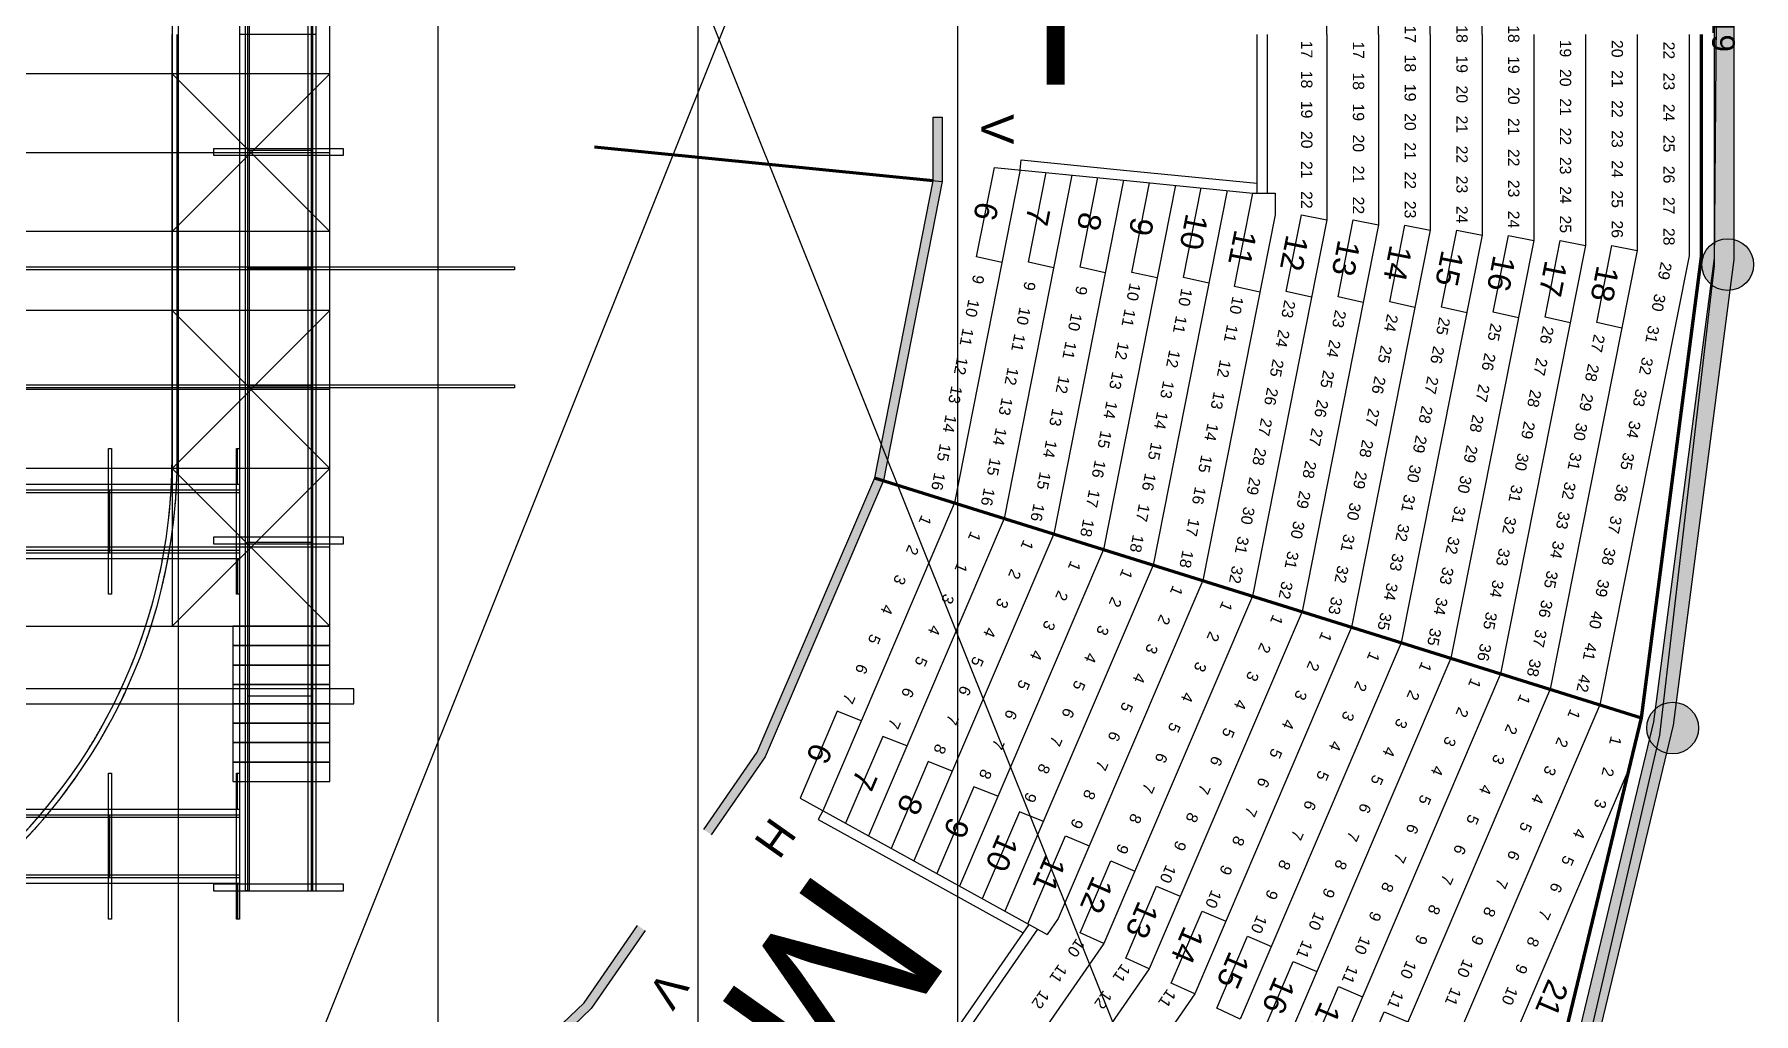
# Model space of a CAD drawing. Header units: millimetres. Extents: x -76108 to 202332, y 27411 to 140378.
# Drawn here: x 146641 to 173218, y 68960 to 84100 of the extents above; entities that cross this region are included whole.
import ezdxf
from ezdxf.enums import TextEntityAlignment as Align

# ---------------------------------------------------------------- set-up
doc = ezdxf.new("R2010")
doc.units = ezdxf.units.MM
doc.header["$LTSCALE"] = 100
doc.linetypes.add('HIDDEN', pattern=[9.525, 6.35, -3.175])
for name, color, linetype in [('_insida yttervägg arena', 6, 'CONTINUOUS'), ('A-3311-EA-', 3, 'CONTINUOUS'), ('A-3311-FYLL', 1, 'CONTINUOUS'), ('A-3312-EA-', 7, 'CONTINUOUS'), ('A-3312-FYLL', 7, 'CONTINUOUS'), ('A-3320-EA-', 3, 'CONTINUOUS'), ('A-3320-FYLL', 3, 'CONTINUOUS'), ('BELYS_BRYGGA', 7, 'CONTINUOUS'), ('G-STOLAR_TELE_2', 3, 'CONTINUOUS'), ('L-RADER', 252, 'CONTINUOUS'), ('L-RADNUMMER', 4, 'CONTINUOUS'), ('L-STOLNUMMER', 7, 'CONTINUOUS'), ('L-TRAPPA', 254, 'CONTINUOUS'), ('LINOR_HÄNG', 40, 'CONTINUOUS'), ('M-RADER', 252, 'CONTINUOUS'), ('M-RADNUMMER', 4, 'CONTINUOUS'), ('M-STOLNUMMER', 7, 'CONTINUOUS'), ('M-TRAPPA', 254, 'CONTINUOUS'), ('RINK', 5, 'CONTINUOUS'), ('SEKTIONS_NR', 4, 'CONTINUOUS'), ('STAGE 1', 4, 'CONTINUOUS'), ('U-RADER', 252, 'CONTINUOUS')]:
    doc.layers.add(name, color=color, linetype=linetype)
doc.layers.add('SEKTIONER', color=4, linetype='CONTINUOUS', lineweight=70)
doc.layers.add('SIDEDROP', color=7, linetype='CONTINUOUS', lineweight=30)
doc.styles.add('ARIAL', font='arial.ttf')

# ---------------------------------------------------------------- blocks, each defined once
blk = doc.blocks.new('KAJ')
at = {"layer": 'A-3311-FYLL'}
blk.add_hatch(color=256, dxfattribs=at).paths.add_polyline_path([(38237, -12295), (38352, -12375), (39186, -11168), (41012, -6899), (41921, -2277), (41921, -1281), (41781, -1281), (41781, -2263), (40878, -6857), (39063, -11100)])
h = blk.add_hatch(color=256, dxfattribs=at)
h.paths.add_polyline_path([(37328, -13855), (37213, -13775), (36385, -14971), (33086, -18125), (33172, -18236), (36493, -15063)])
h.paths.add_polyline_path([(27790, -21168), (27844, -21297), (29188, -20732), (33172, -18236), (33086, -18125), (29123, -20607)])
at = {"layer": 'A-3311-EA-'}
for p, q in [((41781, -1281), (41921, -1281)), ((41781, -2263), (41781, -1281)), ((41921, -1281), (41921, -2277)), ((40878, -6857), (41781, -2263)), ((41921, -2277), (41012, -6898)), ((39063, -11100), (40878, -6857)), ((41012, -6898), (39186, -11168)), ((38237, -12295), (39063, -11100)), ((39186, -11168), (38351, -12375)), ((36385, -14971), (37213, -13775)), ((37328, -13855), (36493, -15063)), ((33086, -18125), (36385, -14971)), ((36493, -15063), (33172, -18236))]:
    blk.add_line(p, q, dxfattribs=at)
blk = doc.blocks.new('*U42')
at = {"layer": 'G-STOLAR_TELE_2'}
blk.add_circle((0, 0), 400, dxfattribs=at)
blk = doc.blocks.new('*U43')
at = {"layer": 'G-STOLAR_TELE_2'}
blk.add_circle((0, 0), 400, dxfattribs=at)
blk = doc.blocks.new('sarg')
at = {"layer": 'RINK'}
for points in [[(118753, 69054), (140269, 69054, 0.414214), (148769, 77554), (148769, 84100)], [(118753, 68974), (140269, 68974, 0.414214), (148849, 77554), (148849, 84100)]]:
    blk.add_lwpolyline(points, format="xyb", dxfattribs=at)

msp = doc.modelspace()

# ---------------------------------------------------------------- hatches: boundary and pattern name
at = {"layer": 'A-3312-FYLL'}
msp.add_hatch(color=256, dxfattribs=at).paths.add_polyline_path([(172912, 87591.3), (171965, 94817.1), (170224.5, 102043), (167356.7, 109336.3), (164341.5, 114725.2), (164096.7, 114548.4), (167085, 109207.6), (169950, 101901.8), (171678, 94727.3), (172612, 87561.5), (172612, 84100), (172612, 80638.5), (171678, 73472.7), (169950, 66298.2), (167085, 58992.4), (164096.7, 53651.6), (164341.5, 53474.8), (167356.7, 58863.7), (170224.5, 66157), (171965, 73382.9), (172912, 80608.7), (172912, 84100)])
at = {"layer": 'A-3320-FYLL'}
for points in [[(173217.9, 80540.5, 1), (172417.9, 80540.5, 1)], [(172366.5, 73375.7, 1), (171566.5, 73375.7, 1)]]:
    msp.add_hatch(color=256, dxfattribs=at).paths.add_polyline_path(points)

# ---------------------------------------------------------------- linework, layer by layer
at = {"layer": '_insida yttervägg arena', "color": 9}
msp.add_lwpolyline([(144135, 131340.6), (150884.1, 127310.9), (157147, 122309.6), (161229.7, 118425.7), (159972.6, 117383.9), (162841.1, 113601.1), (164195.6, 114618.1), (167368.7, 109271.5), (170127, 101958.3), (171790.5, 94651.7), (172663, 87507.3), (172606.7, 80521.3), (171762.4, 73264.4), (170101.6, 66103.1), (167202.6, 58902.4), (164217.1, 53599), (162838, 54583.5), (159967.1, 50673.7), (161092.9, 49745.5), (156927.3, 45779.5), (150671.1, 40929), (144056.7, 36878.6)], dxfattribs=at)
at = {"layer": 'A-3312-EA-'}
for p, q in [((172612, 80638.5), (172612, 87561.5)), ((172912, 87581), (172912, 80619)), ((171678, 73472.7), (172612, 80638.5)), ((172912, 80619), (171973.5, 73418)), ((169950, 66298.2), (171678, 73472.7)), ((171973.5, 73418), (170236.8, 66207.9))]:
    msp.add_line(p, q, dxfattribs=at)
at = {"layer": 'BELYS_BRYGGA'}
for p, q in [((149813, 97339.7), (149813, 70860.3)), ((149934.6, 97339.7), (149934.6, 70860.3)), ((150995.8, 84100), (149813, 84100)), ((150926, 82305.8), (149934.6, 82305.8)), ((150926, 80482), (149934.6, 80482)), ((150926, 78660.1), (149934.6, 78660.1)), ((149780, 77144.6), (149780, 77698.2)), ((87692.2, 77144.6), (149813, 77144.6)), ((87542.7, 77056.7), (149813, 77056.7)), ((87692.2, 77016.7), (149813, 77016.7)), ((147800.4, 77056.7), (147800.4, 76086.2)), ((87542.7, 76086.2), (149813, 76086.2)), ((87692.2, 76126.1), (149813, 76126.1)), ((150926, 76245.1), (149934.6, 76245.1)), ((87692.2, 75998.3), (149813, 75998.3)), ((149780, 75998.3), (149780, 75444.7)), ((150926, 73867.4), (149934.6, 73867.4)), ((149780, 72122.9), (149780, 72676.5)), ((87542.7, 72035), (149813, 72035)), ((87692.2, 72122.9), (149813, 72122.9)), ((147800.4, 72035), (147800.4, 71064.5)), ((87692.2, 71995.1), (149813, 71995.1)), ((87542.7, 71064.5), (149813, 71064.5)), ((87692.2, 71104.4), (149813, 71104.4)), ((87692.2, 70976.6), (149813, 70976.6)), ((149780, 70976.6), (149780, 70423))]:
    msp.add_line(p, q, dxfattribs=at)
for points in [[(149962.6, 70860.3), (149906.6, 70860.3), (149906.6, 97339.7), (149962.6, 97339.7)], [(150870, 70860.3), (150926, 70860.3), (150926, 97339.7), (150870, 97339.7)], [(150939.8, 70860.3), (150995.8, 70860.3), (150995.8, 97339.7), (150939.8, 97339.7)], [(151421.4, 82332.3), (149411.2, 82332.3), (149411.2, 82231.3), (151421.4, 82231.3)], [(145681.6, 80458), (145681.6, 80506), (154064.6, 80506), (154064.6, 80458)], [(145681.6, 78636.1), (145681.6, 78684.1), (154064.6, 78684.1), (154064.6, 78636.1)], [(147834.8, 75444.7), (147786.8, 75444.7), (147786.8, 77698.2), (147834.8, 77698.2)], [(149813, 75444.7), (149765, 75444.7), (149765, 77698.2), (149813, 77698.2)], [(151421.4, 76324.3), (149411.2, 76324.3), (149411.2, 76223.3), (151421.4, 76223.3)], [(151580.5, 73984.1), (145686.4, 73984.1), (145686.4, 73750.6), (151580.5, 73750.6)], [(147834.8, 70423), (147786.8, 70423), (147786.8, 72676.5), (147834.8, 72676.5)], [(149813, 70423), (149765, 70423), (149765, 72676.5), (149813, 72676.5)], [(151421.4, 70961.4), (149411.2, 70961.4), (149411.2, 70860.3), (151421.4, 70860.3)]]:
    msp.add_lwpolyline(points, close=True, dxfattribs=at)
at = {"layer": 'L-RADER'}
for p, q in [((169020.2, 84100), (169020.2, 87205.2)), ((166620.2, 84100), (166620.2, 86967.1)), ((167420.2, 84100), (167420.2, 87046.5)), ((168220.2, 84100), (168220.2, 87125.8)), ((166620.2, 84100), (166620.2, 81232.9)), ((167420.2, 84100), (167420.2, 81153.5)), ((168220.2, 84100), (168220.2, 81074.2)), ((169020.2, 84100), (169020.2, 80994.8)), ((169820.2, 84100), (169820.2, 80915.4)), ((170620.2, 84100), (170620.2, 80836.1)), ((171420.2, 84100), (171420.2, 80756.7)), ((172220.2, 84100), (172220.2, 80677.3)), ((161878.4, 82004.8), (160865.2, 76856.6)), ((162678.5, 81925.4), (161632.5, 76616.5)), ((163478.5, 81846), (162399.9, 76376.3)), ((164278.6, 81766.7), (163167.3, 76136.2)), ((165078.6, 81687.3), (163934.7, 75896)), ((165820.2, 81647.6), (165820.2, 81312.2)), ((165820.2, 81312.2), (164702.1, 75655.8)), ((166620.2, 81232.9), (165469.5, 75415.7)), ((167420.2, 81153.5), (166236.9, 75175.5)), ((168220.2, 81074.2), (167004.2, 74935.4)), ((169020.2, 80994.8), (167771.6, 74695.2)), ((169820.2, 80915.4), (168539, 74455.1)), ((170620.2, 80836.1), (169306.4, 74214.9)), ((171420.2, 80756.7), (170073.8, 73974.8)), ((172220.2, 80677.3), (170841.2, 73734.6)), ((171486.7, 73532.6), (172412, 80658.3))]:
    msp.add_line(p, q, dxfattribs=at)
at = {"layer": 'L-TRAPPA'}
for p, q in [((155343.1, 82351.7), (160673.1, 81822.9)), ((161878.4, 82004.8), (161893.7, 82159)), ((161893.7, 82159), (163479.6, 82001.7)), ((161480.6, 82044.2), (163479.6, 81845.9)), ((163478.5, 82001.8), (165540.5, 81797.2)), ((163478.5, 81846), (165478.6, 81647.6)), ((165193.9, 80201.9), (165478.6, 81647.6)), ((165478.6, 81647.6), (165820.2, 81647.6)), ((165582.9, 80114.8), (165193.9, 80201.9))]:
    msp.add_line(p, q, dxfattribs=at)
for points in [[(165540.5, 84100), (165540.5, 81647.6)], [(165695.5, 84100), (165695.5, 81647.6)], [(161595.9, 80571.6), (161207, 80659), (161480.6, 82044.2)], [(162395.9, 80492.2), (162006.9, 80579.6), (162280.5, 81964.9)], [(163195.8, 80412.9), (162806.8, 80500.3), (163080.4, 81885.5)], [(163995.7, 80333.5), (163606.7, 80420.9), (163880.3, 81806.2)], [(164795.5, 80254.2), (164406.6, 80341.6), (164680.2, 81726.8)], [(166382.9, 80035.4), (165993.9, 80122.6), (166227.8, 81310.2), (166620.2, 81232.9)], [(167182.9, 79956), (166793.9, 80043.2), (167027.8, 81230.8), (167420.2, 81153.5)], [(167982.9, 79876.7), (167593.9, 79963.8), (167827.8, 81151.4), (168220.2, 81074.2)], [(168782.9, 79797.3), (168393.9, 79884.5), (168627.8, 81072.1), (169020.2, 80994.8)], [(169582.9, 79717.9), (169193.9, 79805.1), (169427.8, 80992.7), (169820.2, 80915.4)], [(170382.9, 79638.6), (169993.9, 79725.7), (170227.8, 80913.3), (170620.2, 80836.1)], [(171182.9, 79559.2), (170793.9, 79646.4), (171027.8, 80834), (171420.2, 80756.7)]]:
    msp.add_lwpolyline(points, dxfattribs=at)
at = {"layer": 'LINOR_HÄNG'}
for p, q in [((148865.1, 128284.4), (148865.1, 39915.6)), ((152880.1, 125445.2), (152880.1, 42754.8)), ((156895.1, 122338.3), (156895.1, 45861.7)), ((160910.1, 116179.1), (160910.1, 52020.9))]:
    msp.add_line(p, q, dxfattribs=at)
at = {"layer": 'M-RADER'}
for p, q in [((160865.2, 76856.6), (158829.7, 72097.6)), ((161632.5, 76616.5), (159533.6, 71708.9)), ((162399.9, 76376.3), (160237.4, 71320.1)), ((163167.3, 76136.2), (160941.2, 70931.4)), ((163934.7, 75896), (161645, 70542.6)), ((164702.1, 75655.8), (162467.5, 70431.1)), ((165469.5, 75415.7), (163171.3, 70042.3)), ((166236.9, 75175.5), (163875.1, 69653.6)), ((167004.2, 74935.4), (164578.9, 69264.8)), ((167771.6, 74695.2), (165282.8, 68876.1)), ((168539, 74455.1), (165986.6, 68487.3)), ((169306.4, 74214.9), (166690.4, 68098.6)), ((170073.8, 73974.8), (167394.3, 67709.8)), ((170841.2, 73734.6), (168098.1, 67321.1)), ((169768.4, 66398.5), (171486.7, 73532.6)), ((171308.7, 72793.4), (168801.9, 66932.3)), ((162467.5, 70431.1), (162295.9, 70183.1)), ((163171.3, 70042.3), (159791.9, 65156.6)), ((163875.1, 69653.6), (160403.6, 64634.5)), ((164578.9, 69264.8), (161015.2, 64112.5))]:
    msp.add_line(p, q, dxfattribs=at)
at = {"layer": 'M-TRAPPA'}
for p, q in [((158477.8, 72292), (160237.4, 71320.1)), ((158829.7, 72097.6), (158754.8, 71961.9)), ((158754.8, 71961.9), (160148.9, 71191.9)), ((161998.5, 70347.4), (162579.6, 71710.4)), ((162579.6, 71710.4), (162947.5, 71553.5)), ((160237.4, 71320.1), (162295.9, 70183.1)), ((160148.7, 71192), (161924.8, 70211))]:
    msp.add_line(p, q, dxfattribs=at)
for points in [[(159422.8, 73486.9), (159052.3, 73634.2), (158477.8, 72292)], [(160126.6, 73098.1), (159756.1, 73245.4), (159181.6, 71903.2)], [(160830.4, 72709.4), (160460, 72856.7), (159885.5, 71514.5)], [(161534.2, 72320.6), (161163.8, 72467.9), (160589.3, 71125.7)], [(162238.1, 71931.9), (161867.6, 72079.2), (161293.1, 70737)], [(163171.3, 70042.3), (162808.7, 70208.1), (163283.4, 71321.6), (163651.3, 71164.8)], [(163875.1, 69653.6), (163512.6, 69819.4), (163987.2, 70932.9), (164355.2, 70776)], [(164578.9, 69264.8), (164216.4, 69430.6), (164691, 70544.1), (165059, 70387.3)], [(162013.4, 70339.2), (159118.3, 66153.5)], [(162149.8, 70263.8), (159236.6, 66052.1)], [(165282.8, 68876.1), (164920.2, 69041.9), (165394.9, 70155.4), (165762.8, 69998.5)], [(165986.6, 68487.3), (165624.1, 68653.1), (166098.7, 69766.6), (166466.7, 69609.8)], [(166690.4, 68098.6), (166327.9, 68264.4), (166802.5, 69377.9), (167170.5, 69221)], [(167394.3, 67709.8), (167031.7, 67875.6), (167506.4, 68989.1), (167874.3, 68832.3)]]:
    msp.add_lwpolyline(points, dxfattribs=at)
at = {"layer": 'RINK', "linetype": 'HIDDEN'}
for points in [[(118752.6, 69053.5), (140268.6, 69053.5, 0.4142136), (148768.6, 77553.5), (148768.6, 84100)], [(118752.6, 68973.5), (140268.6, 68973.5, 0.4142136), (148848.6, 77553.5), (148848.6, 84100)]]:
    msp.add_lwpolyline(points, format="xyb", dxfattribs=at)
at = {"layer": 'SEKTIONER'}
for p, q in [((160533.1, 81836.8), (155298.1, 82356.1)), ((159630.5, 77243), (171486.7, 73532.6))]:
    msp.add_line(p, q, dxfattribs=at)
msp.add_lwpolyline([(163933.4, 53769.4), (166903.8, 59078.2), (169768.4, 66398.5), (171486.7, 73532.6), (172412, 80658.3), (172412, 84100)], dxfattribs=at)
at = {"layer": 'SIDEDROP'}
for p, q in [((136887.4, 134767), (167303.6, 58868.5)), ((136958.2, 33371), (167356.8, 109336.2))]:
    msp.add_line(p, q, dxfattribs=at)
at = {"layer": 'STAGE 1'}
for p, q in [((148768.6, 93250), (148768.6, 74950)), ((151208.6, 74950), (151208.6, 93250)), ((151208.6, 83490), (139008.6, 83490)), ((148768.6, 83490), (151208.6, 81050)), ((148768.6, 81050), (151208.6, 83490)), ((151208.6, 82270), (139008.6, 82270)), ((151208.6, 81050), (139008.6, 81050)), ((151208.6, 79830), (139008.6, 79830)), ((148768.6, 79830), (151208.6, 77390)), ((148768.6, 77390), (151208.6, 79830)), ((151208.6, 78610), (139008.6, 78610)), ((151208.6, 77390), (139008.6, 77390)), ((148768.6, 77390), (151208.6, 74950)), ((148768.6, 74950), (151208.6, 77390)), ((151208.6, 76170), (139008.6, 76170)), ((139008.6, 74950), (151208.6, 74950))]:
    msp.add_line(p, q, dxfattribs=at)
for points in [[(149708.6, 74650), (151208.6, 74650), (151208.6, 74950), (149708.6, 74950)], [(149708.6, 74350), (151208.6, 74350), (151208.6, 74650), (149708.6, 74650)], [(149708.6, 74050), (151208.6, 74050), (151208.6, 74350), (149708.6, 74350)], [(149708.6, 73750), (151208.6, 73750), (151208.6, 74050), (149708.6, 74050)], [(149708.6, 73450), (151208.6, 73450), (151208.6, 73750), (149708.6, 73750)], [(149708.6, 73150), (151208.6, 73150), (151208.6, 73450), (149708.6, 73450)], [(149708.6, 72850), (151208.6, 72850), (151208.6, 73150), (149708.6, 73150)], [(149708.6, 72550), (151208.6, 72550), (151208.6, 72850), (149708.6, 72850)]]:
    msp.add_lwpolyline(points, close=True, dxfattribs=at)

# ---------------------------------------------------------------- block references
at = {"layer": 'A-3320-EA-'}
for name, p in [('*U43', (172817.9, 80540.5)), ('*U42', (171966.5, 73375.7))]:
    msp.add_blockref(name, p, dxfattribs=at)
at = {"layer": 'RINK'}
msp.add_blockref('sarg', (0, 0), dxfattribs=at)
at = {"layer": 'U-RADER'}
msp.add_blockref('KAJ', (118752.6, 84100), dxfattribs=at)

# ---------------------------------------------------------------- texts
at = {"layer": 'L-RADNUMMER', "style": 'ARIAL'}
for s, rotation, p in [('19', 270, (172577.5, 84371.5)), ('6', 258.8361, (161207.3, 81530.6)), ('7', 258.8361, (162007.2, 81451.3)), ('8', 258.8361, (162807.1, 81371.9)), ('9', 258.8361, (163607, 81292.6)), ('10', 258.8361, (164446.7, 81345.2)), ('11', 258.8361, (165198.2, 81096.9)), ('12', 258.8361, (165998.2, 81017.5)), ('13', 258.8361, (166798.2, 80938.1)), ('14', 258.8361, (167598.2, 80858.8)), ('15', 258.8361, (168398.2, 80779.4)), ('16', 258.8361, (169198.2, 80700)), ('17', 258.8361, (169998.2, 80620.7)), ('18', 258.8361, (170798.2, 80541.3))]:
    msp.add_text(s, height=350, rotation=rotation, dxfattribs=at).set_placement(p)
at = {"layer": 'L-STOLNUMMER', "style": 'ARIAL'}
for s, rotation, p in [('17', 270, (166170.2, 83866.5)), ('17', 270, (167770.2, 84103.2)), ('18', 270, (168570.2, 84104.6)), ('18', 270, (169370.2, 84106)), ('19', 270, (170170.2, 83882.3)), ('20', 270, (170970.2, 83877.7)), ('17', 270, (166970.2, 83855.9)), ('18', 270, (167770.2, 83651.2)), ('19', 270, (168570.2, 83639.6)), ('19', 270, (169370.2, 83628)), ('22', 270, (171770.2, 83852.1)), ('18', 270, (166170.2, 83401.5)), ('18', 270, (166970.2, 83375.9)), ('20', 270, (170170.2, 83429.3)), ('21', 270, (170970.2, 83412.7)), ('23', 270, (171770.2, 83372.1)), ('19', 270, (167770.2, 83199.2)), ('20', 270, (168570.2, 83174.6)), ('20', 270, (169370.2, 83150)), ('19', 270, (166170.2, 82936.5)), ('19', 270, (166970.2, 82895.9)), ('21', 270, (170170.2, 82976.3)), ('22', 270, (170970.2, 82947.7)), ('24', 270, (171770.2, 82892.1)), ('20', 270, (167770.2, 82747.2)), ('21', 270, (168570.2, 82709.6)), ('21', 270, (169370.2, 82672)), ('20', 270, (166170.2, 82471.5)), ('20', 270, (166970.2, 82415.9)), ('21', 270, (167770.2, 82295.2)), ('22', 270, (170170.2, 82523.3)), ('23', 270, (170970.2, 82482.7)), ('25', 270, (171770.2, 82412.1)), ('21', 270, (166170.2, 82006.5)), ('22', 270, (168570.2, 82244.6)), ('22', 270, (169370.2, 82194)), ('23', 270, (170170.2, 82070.3)), ('24', 270, (170970.2, 82017.7)), ('21', 270, (166970.2, 81935.9)), ('22', 270, (167770.2, 81843.2)), ('23', 270, (168570.2, 81779.6)), ('26', 270, (171770.2, 81932.1)), ('22', 270, (166170.2, 81541.5)), ('23', 270, (169370.2, 81716)), ('24', 270, (170170.2, 81617.3)), ('25', 270, (170970.2, 81552.7)), ('22', 270, (166970.2, 81455.9)), ('23', 270, (167770.2, 81391.2)), ('24', 270, (168570.2, 81314.6)), ('24', 270, (169370.2, 81238)), ('27', 270, (171770.2, 81452.1)), ('25', 270, (170170.2, 81164.3)), ('26', 270, (170970.2, 81087.7)), ('28', 270, (171770.2, 80972.1)), ('29', 258.88795, (171709, 80468)), ('9', 258.88795, (161092.2, 80337.5)), ('9', 258.88795, (161886.7, 80234.7)), ('9', 258.88795, (162687.9, 80166.3)), ('10', 258.88795, (163497.8, 80142)), ('10', 258.88795, (164296.1, 80058.8)), ('10', 258.88795, (165086.7, 79936.4)), ('30', 258.88795, (171612.4, 79977.4)), ('10', 258.88795, (161004.3, 79891.1)), ('10', 258.88795, (161794.9, 79768.7)), ('10', 258.88795, (162591.2, 79675.7)), ('11', 258.88795, (163418.8, 79740.9)), ('11', 258.88795, (164213.3, 79638.1)), ('23', 258.88795, (165889.8, 79877.7)), ('23', 258.88795, (166674.6, 79725.9)), ('24', 258.88795, (167476.8, 79662.3)), ('11', 258.88795, (160916.3, 79444.7)), ('11', 258.88795, (165001, 79501)), ('24', 258.88795, (165800, 79421.5)), ('25', 258.88795, (168281.9, 79613.5)), ('25', 258.88795, (169078.3, 79520.5)), ('26', 258.88795, (169884.3, 79476.6)), ('31', 258.88795, (171515.7, 79486.8)), ('11', 258.88795, (161714, 79357.8)), ('11', 258.88795, (162505.5, 79240.3)), ('12', 258.88795, (163318, 79229.5)), ('12', 258.88795, (164108.6, 79107.1)), ('24', 258.88795, (166587.8, 79265.6)), ('25', 258.88795, (167381.1, 79176.7)), ('26', 258.88795, (168191.8, 79168.7)), ('27', 258.88795, (170673.9, 79349.3)), ('12', 258.88795, (160828.4, 78998.3)), ('12', 258.88795, (161611.2, 78836.6)), ('12', 258.88795, (164893.4, 78955.2)), ('25', 258.88795, (165710.1, 78965.3)), ('26', 258.88795, (168985.2, 79061)), ('27', 258.88795, (169787.7, 78986)), ('28', 258.88795, (170584, 78893)), ('32', 258.88795, (171419.1, 78996.3)), ('12', 258.88795, (162401, 78707.5)), ('13', 258.88795, (163228.2, 78773.3)), ('13', 258.88795, (164014.9, 78631.2)), ('25', 258.88795, (166491, 78793.8)), ('26', 258.88795, (167285.2, 78702.4)), ('27', 258.88795, (168102.1, 78701)), ('27', 258.88795, (168892.7, 78578.6)), ('13', 258.88795, (160740.4, 78551.8)), ('13', 258.88795, (161519.4, 78370.6)), ('14', 258.88795, (163138.3, 78317)), ('13', 258.88795, (164796.8, 78464.7)), ('26', 258.88795, (165623.5, 78526.1)), ('26', 258.88795, (166398.9, 78339.1)), ('28', 258.88795, (169691, 78495.4)), ('29', 258.88795, (170494.2, 78436.8)), ('33', 258.88795, (171322.4, 78505.7)), ('14', 258.88795, (160652.5, 78105.4)), ('13', 258.88795, (162301.3, 78204)), ('14', 258.88795, (163921.1, 78155.4)), ('27', 258.88795, (165530.3, 78052.8)), ('27', 258.88795, (167189.8, 78205.3)), ('28', 258.88795, (168012.2, 78244.8)), ('28', 258.88795, (168799.9, 78107.7)), ('14', 258.88795, (161427.6, 77904.5)), ('15', 258.88795, (163048.4, 77860.8)), ('14', 258.88795, (164700.1, 77974.1)), ('27', 258.88795, (166314.6, 77898.4)), ('29', 258.88795, (167922.4, 77788.6)), ('29', 258.88795, (169594.4, 78004.9)), ('30', 258.88795, (170404.3, 77980.6)), ('34', 258.88795, (171225.8, 78015.1)), ('15', 258.88795, (160564.5, 77659)), ('14', 258.88795, (162204.7, 77713.4)), ('15', 258.88795, (163827.4, 77679.5)), ('28', 258.88795, (165440.4, 77596.6)), ('28', 258.88795, (167094.1, 77719.7)), ('29', 258.88795, (168707.1, 77636.7)), ('30', 258.88795, (169497.7, 77514.3)), ('31', 258.88795, (170314.4, 77524.3)), ('35', 258.88795, (171129.1, 77524.6)), ('15', 258.88795, (161335.8, 77438.5)), ('16', 258.88795, (162958.5, 77404.6)), ('15', 258.88795, (164603.5, 77483.5)), ('28', 258.88795, (166215.5, 77395.7)), ('29', 258.88795, (166998.4, 77234)), ('30', 258.88795, (167832.5, 77332.3)), ('16', 258.88795, (160476.6, 77212.6)), ('16', 258.88795, (161244, 76972.4)), ('15', 258.88795, (162108, 77222.9)), ('16', 258.88795, (163733.6, 77203.7)), ('16', 258.88795, (164506.8, 76993)), ('29', 258.88795, (165350.5, 77140.3)), ('30', 258.88795, (168614.3, 77165.8)), ('31', 258.88795, (169401.1, 77023.7)), ('32', 258.88795, (170224.5, 77068.1)), ('36', 258.88795, (171032.5, 77034)), ('16', 258.88795, (162011.4, 76732.3)), ('17', 258.88795, (162868.6, 76948.4)), ('17', 258.88795, (163639.9, 76727.8)), ('29', 258.88795, (166123.7, 76929.6)), ('30', 258.88795, (166902.7, 76748.3)), ('31', 258.88795, (167742.6, 76876.1)), ('18', 258.88795, (162778.7, 76492.1)), ('17', 258.88795, (164410.2, 76502.4)), ('30', 258.88795, (165260.7, 76684.1)), ('30', 258.88795, (166031.9, 76463.6)), ('31', 258.88795, (168521.6, 76694.8)), ('32', 258.88795, (169304.4, 76533.2)), ('33', 258.88795, (170134.6, 76611.9)), ('37', 258.88795, (170935.8, 76543.4)), ('18', 258.88795, (163546.1, 76252)), ('31', 258.88795, (165170.8, 76227.9)), ('31', 258.88795, (166807, 76262.7)), ('32', 258.88795, (167652.7, 76419.9)), ('32', 258.88795, (168428.8, 76223.9)), ('18', 258.88795, (164313.5, 76011.8)), ('31', 258.88795, (165940.1, 75997.5)), ('33', 258.88795, (167562.8, 75963.7)), ('33', 258.88795, (169207.8, 76042.6)), ('34', 258.88795, (170044.7, 76155.6)), ('38', 258.88795, (170839.2, 76052.8)), ('32', 258.88795, (165080.9, 75771.7)), ('32', 258.88795, (166711.3, 75777)), ('33', 258.88795, (168336, 75752.9)), ('35', 258.88795, (169948.2, 75696.6)), ('32', 258.88795, (165848.3, 75531.5)), ('34', 258.88795, (167472.9, 75507.4)), ('34', 258.88795, (169111.1, 75552)), ('39', 258.88795, (170742.5, 75562.3)), ('33', 258.88795, (166615.7, 75291.3)), ('34', 258.88795, (168243.2, 75282)), ('36', 258.88795, (169865, 75243.2)), ('35', 258.88795, (167376.4, 75048.4)), ('35', 258.88795, (169007.9, 75058.6)), ('40', 258.88795, (170645.9, 75071.7)), ('35', 258.88795, (168143.8, 74808.2)), ('37', 258.88795, (169775.1, 74787)), ('41', 258.88795, (170549.2, 74581.1)), ('36', 258.88795, (168917.8, 74570.9)), ('38', 258.88795, (169685.2, 74330.7)), ('42', 258.88795, (170452.6, 74090.6))]:
    msp.add_text(s, height=175, rotation=rotation, dxfattribs=at).set_placement(p, align=Align.BOTTOM_CENTER)
at = {"layer": 'M-RADNUMMER', "style": 'ARIAL'}
for s, p in [('6', (158671.5, 73172.9)), ('7', (159364.9, 72759.9)), ('8', (160073.1, 72381.3)), ('9', (160789.5, 72021.9)), ('10', (161546.1, 71758.2)), ('11', (162278, 71435.2)), ('12', (163009.2, 71110.6)), ('13', (163713, 70721.8)), ('14', (164416.8, 70333.1)), ('15', (165120.7, 69944.3)), ('16', (165824.5, 69555.6)), ('21', (170047.2, 69514.6)), ('17', (166528.3, 69166.8))]:
    msp.add_text(s, height=350, rotation=246.81856, dxfattribs=at).set_placement(p)
at = {"layer": 'M-STOLNUMMER', "style": 'ARIAL'}
for s, rotation, p in [('1', 246.84357, (160283.1, 76640)), ('1', 246.84357, (161045.9, 76389.1)), ('1', 246.84357, (161859.8, 76257.8)), ('2', 246.84357, (160086.4, 76180.2)), ('1', 246.84357, (160839.4, 75906.4)), ('2', 246.84357, (161667.1, 75807.3)), ('1', 246.84357, (162591.2, 75933.4)), ('1', 246.84357, (163392.2, 75809.6)), ('3', 246.84357, (159889.8, 75720.5)), ('2', 246.84357, (162394.5, 75473.7)), ('1', 246.84357, (164169.6, 75552.5)), ('4', 246.84357, (159693.2, 75260.8)), ('3', 246.84357, (160633, 75423.7)), ('3', 246.84357, (161474.4, 75356.8)), ('2', 246.84357, (163223.6, 75374.2)), ('1', 246.84357, (164936.4, 75310.8)), ('4', 246.84357, (160426.5, 74941)), ('3', 246.84357, (162197.9, 75014)), ('3', 246.84357, (163026.6, 74938.8)), ('2', 246.84357, (163976.9, 75102)), ('1', 246.84357, (165716.9, 75101.4)), ('5', 246.84357, (159496.6, 74801.1)), ('4', 246.84357, (161281.7, 74906.2)), ('2', 246.84357, (164735.8, 74841.9)), ('2', 246.84357, (165530.1, 74664.7)), ('1', 246.84357, (166473.8, 74836.8)), ('5', 246.84357, (160220.1, 74458.3)), ('5', 246.84357, (161089.1, 74455.7)), ('4', 246.84357, (162001.3, 74554.3)), ('4', 246.84357, (162839.1, 74512.8)), ('3', 246.84357, (163784.2, 74651.4)), ('2', 246.84357, (166281.1, 74386.2)), ('1', 246.84357, (167213, 74530.8)), ('6', 246.84357, (159299.9, 74341.4)), ('4', 246.84357, (163591.5, 74200.9)), ('3', 246.84357, (164535.2, 74373)), ('3', 246.84357, (165343.3, 74227.9)), ('1', 246.84357, (168015.2, 74371.9)), ('6', 246.84357, (160013.6, 73975.6)), ('6', 246.84357, (160896.4, 74005.2)), ('5', 246.84357, (161804.7, 74094.6)), ('5', 246.84357, (162661.1, 74086.9)), ('4', 246.84357, (164334.7, 73904.1)), ('3', 246.84357, (166088.4, 73935.7)), ('2', 246.84357, (167016.4, 74071)), ('2', 246.84357, (167828.4, 73935.1)), ('1', 246.84357, (168778, 74121)), ('1', 246.84357, (169540.8, 73870.2)), ('7', 246.84357, (159103.3, 73881.7)), ('6', 246.84357, (161608.1, 73634.8)), ('6', 246.84357, (162492.5, 73660.9)), ('5', 246.84357, (163398.8, 73750.4)), ('4', 246.84357, (165156.5, 73791.2)), ('3', 246.84357, (166819.8, 73611.3)), ('2', 246.84357, (168585.3, 73670.5)), ('1', 246.84357, (170313.4, 73642.3)), ('7', 246.84357, (159807.2, 73492.9)), ('7', 246.84357, (160703.7, 73554.7)), ('5', 246.84357, (164134.1, 73435.2)), ('5', 246.84357, (164969.7, 73354.5)), ('4', 246.84357, (165895.7, 73485.2)), ('3', 246.84357, (167641.6, 73498.4)), ('2', 246.84357, (169342.2, 73405.9)), ('8', 246.84357, (160511, 73104.2)), ('7', 246.84357, (161411.4, 73175.1)), ('7', 246.84357, (162305, 73225.5)), ('6', 246.84357, (163206.2, 73299.9)), ('4', 246.84357, (166623.1, 73151.6)), ('3', 246.84357, (168392.6, 73220)), ('2', 246.84357, (170126.6, 73205.6)), ('1', 256.45744, (170945.9, 73208.7)), ('8', 246.84357, (162117.4, 72799.6)), ('7', 246.84357, (163013.5, 72849.3)), ('6', 246.84357, (163933.6, 72966.3)), ('6', 246.84357, (164782.9, 72917.7)), ('5', 246.84357, (165703, 73034.7)), ('4', 246.84357, (167454.8, 73061.7)), ('3', 246.84357, (169143.6, 72941.6)), ('8', 246.84357, (161214.8, 72715.4)), ('6', 246.84357, (165510.3, 72584.1)), ('5', 246.84357, (166426.5, 72691.9)), ('5', 246.84357, (167268, 72624.9)), ('4', 246.84357, (168199.9, 72769.5)), ('3', 246.84357, (169939.9, 72768.9)), ('2', 256.45744, (170829.8, 72726.9)), ('9', 246.84357, (161909.2, 72355)), ('8', 246.84357, (162820.8, 72398.8)), ('7', 246.84357, (163733, 72497.4)), ('7', 246.84357, (164596.1, 72481)), ('5', 246.84357, (168007.2, 72318.9)), ('4', 246.84357, (168945, 72477.2)), ('4', 246.84357, (169753.1, 72332.1)), ('8', 246.84357, (163532.5, 72028.5)), ('8', 246.84357, (164409.3, 72044.3)), ('7', 246.84357, (165317.7, 72133.6)), ('6', 246.84357, (166229.9, 72232.2)), ('6', 246.84357, (167081.2, 72188.2)), ('5', 246.84357, (168746.4, 72012.9)), ('3', 256.45744, (170711.6, 72235.9)), ('9', 246.84357, (162628.1, 71948.3)), ('7', 246.84357, (166033.3, 71772.4)), ('6', 246.84357, (167814.5, 71868.4)), ('5', 246.84357, (169566.3, 71895.4)), ('4', 246.84357, (170394, 71796.3)), ('9', 246.84357, (163331.9, 71559.5)), ('9', 246.84357, (164222.5, 71607.5)), ('8', 246.84357, (165125, 71683.1)), ('7', 246.84357, (166894.4, 71751.5)), ('6', 246.84357, (168547.8, 71548.6)), ('10', 246.84357, (164035.8, 71170.8)), ('9', 246.84357, (164932.3, 71232.6)), ('8', 246.84357, (165836.7, 71312.7)), ('8', 246.84357, (166707.6, 71314.7)), ('7', 246.84357, (167621.8, 71417.9)), ('6', 246.84357, (169379.5, 71458.7)), ('5', 246.84357, (170215.1, 71377.9)), ('8', 246.84357, (167429.1, 70967.4)), ('7', 246.84357, (168349.3, 71084.3)), ('7', 246.84357, (169192.7, 71022)), ('6', 246.84357, (170036.1, 70959.6)), ('10', 246.84357, (164739.6, 70782)), ('9', 246.84357, (165640, 70853)), ('9', 246.84357, (166520.8, 70878)), ('10', 246.84357, (165443.4, 70393.3)), ('10', 246.84357, (166334, 70441.3)), ('9', 246.84357, (167236.5, 70516.8)), ('8', 246.84357, (168150.7, 70620)), ('8', 246.84357, (169005.9, 70585.2)), ('7', 246.84357, (169857.2, 70541.3)), ('9', 246.84357, (167952.1, 70155.7)), ('9', 246.84357, (168819.1, 70148.5)), ('10', 235.32964, (162631.6, 70053.1)), ('11', 246.84357, (166147.2, 70004.5)), ('10', 246.84357, (167043.8, 70066.3)), ('8', 246.84357, (169678.3, 70122.9)), ('11', 235.32964, (162355.7, 69654.2)), ('11', 235.32964, (163334.2, 69662.6)), ('11', 246.84357, (166851.1, 69615.8)), ('10', 246.84357, (167753.5, 69691.4)), ('10', 246.84357, (168632.3, 69711.8)), ('9', 246.84357, (169499.3, 69704.6)), ('10', 246.84357, (169320.4, 69286.2)), ('12', 235.32964, (162079.8, 69255.3)), ('12', 235.32964, (163049.8, 69251.4)), ('11', 235.32964, (164038, 69273.9)), ('11', 246.84357, (167554.9, 69227)), ('11', 246.84357, (168445.5, 69275))]:
    msp.add_text(s, height=175, rotation=rotation, dxfattribs=at).set_placement(p, align=Align.BOTTOM_CENTER)
at = {"layer": 'SEKTIONS_NR', "style": 'ARIAL'}
for s, height, rotation, p in [('L', 2500, 270, (162292, 85146.7)), ('V', 500, 270, (161276.9, 82866.5)), ('H', 500, 234.69737, (158036.4, 72024.1)), ('M', 2500, 234.69737, (158800.4, 71294.2)), ('V', 500, 234.69737, (156370.9, 69657.5))]:
    msp.add_text(s, height=height, rotation=rotation, dxfattribs=at).set_placement(p)

doc.saveas('drawing.dxf')
